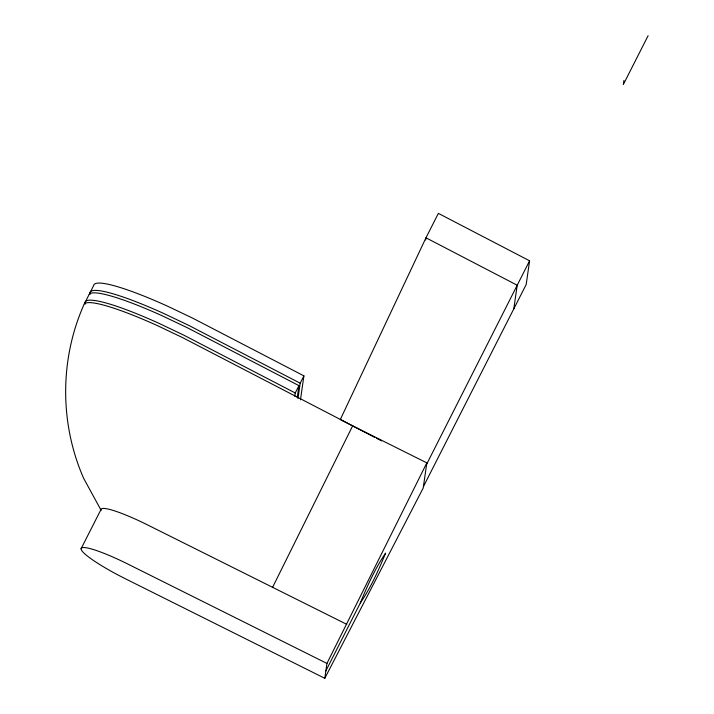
<?xml version="1.0" encoding="UTF-8"?>
<svg xmlns="http://www.w3.org/2000/svg" width="714" height="714" viewBox="0 0 714 714"><rect width="100%" height="100%" fill="white"/><g stroke="black" fill="none" stroke-linecap="round" stroke-linejoin="round"><path stroke-width="1.07" d="M294.757 396.243L295.23 392.968L298.952 385.64L187.47 327.806L162.408 315.874A107.984 15.03 26.9 0 0 88.697 295.319L84.984 302.656M297.22 397.644L298.952 385.64M297.988 398.474L300.192 383.204L303.905 375.867L192.423 318.033L167.371 306.101A107.984 15.03 26.9 0 0 93.659 285.555L89.937 292.883M300.451 399.876L303.905 375.867M346.772 624.339L147.744 525.004A51.176 7.122 26.9 0 0 100.933 509.609L81.101 548.7A51.176 7.122 26.9 0 0 125.771 578.965L324.799 678.3L326.941 663.431L426.829 462.868L352.654 425.847L182.507 337.579L157.455 325.646A107.984 15.03 26.9 0 0 83.743 305.092C59.637 359.731 59.664 423.634 83.645 478.309L101.174 510.421M425.66 239.984L425.981 237.798L438.369 213.37L529.592 260.806L526.182 284.52L423.42 486.573M426.829 462.868L423.215 487.992L324.799 678.3M513.794 308.948L517.204 285.234L529.592 260.806M623.902 80.539L623.322 84.555L648.107 35.7M360.329 602.955C367.389 585.801 375.145 568.371 385.614 553.118C378.545 570.263 370.789 587.702 360.329 602.955L325.87 670.865M272.596 587.319L352.654 425.847M426.624 464.287L517.204 285.234L425.981 237.798L340.319 419.511L374.645 437.316M326.941 663.431L127.913 564.096A51.176 7.122 26.9 0 0 81.101 548.7M300.192 383.204L188.701 325.361L163.649 313.428A107.984 15.03 26.9 0 0 90.107 294.427M295.23 392.968L183.748 335.134L158.695 323.201A107.984 15.03 26.9 0 0 85.153 304.2M376.608 438.334L381.508 440.877"/></g></svg>
